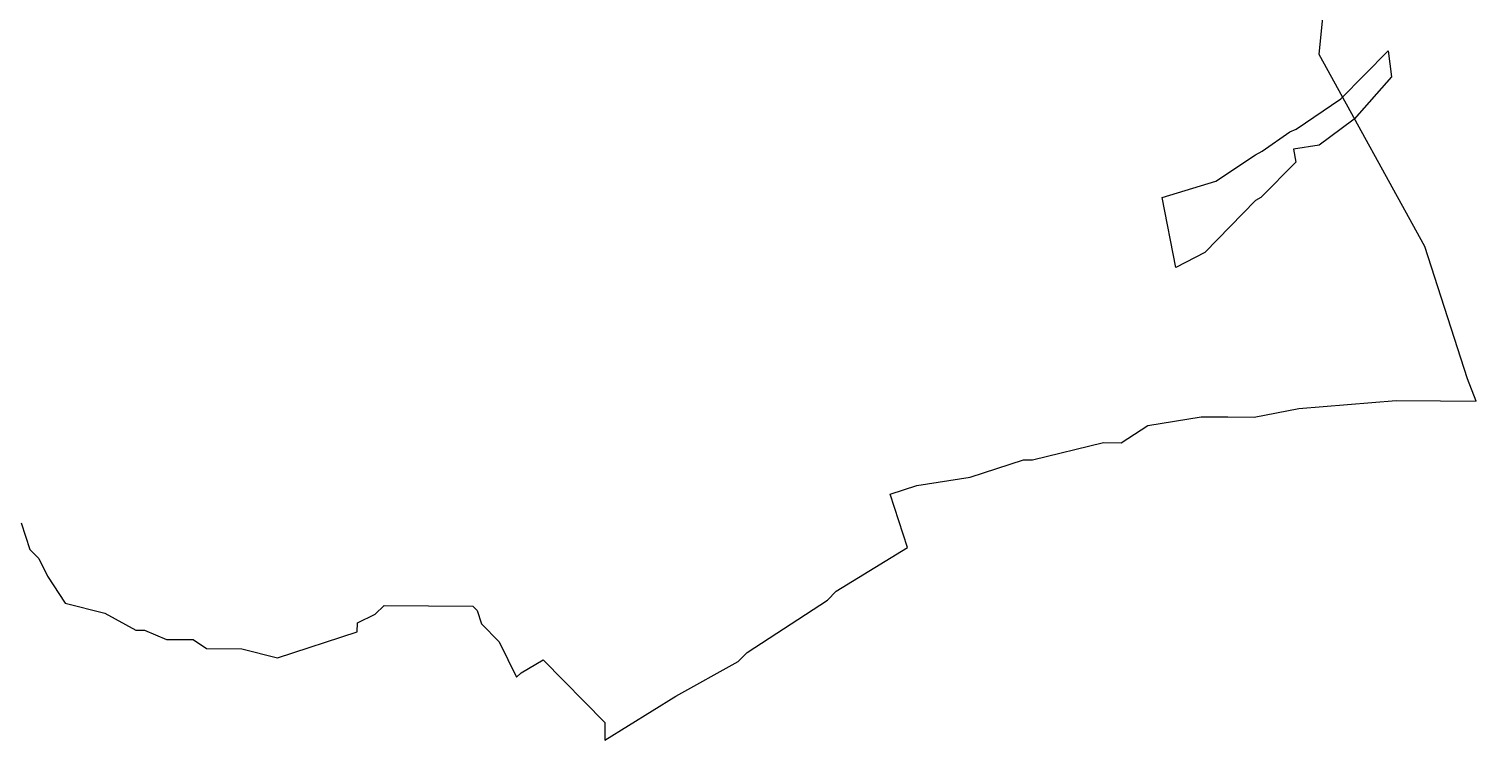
# Model space of a CAD drawing. Header units: metres. Extents: x 288063 to 291905, y 2022918 to 2025523.
# Drawn here: x 290057 to 291885, y 2023010 to 2023909 of the extents above; entities that cross this region are included whole.
import ezdxf

# ---------------------------------------------------------------- set-up
doc = ezdxf.new("R2010")
doc.units = ezdxf.units.M
doc.header["$MEASUREMENT"] = 0
doc.layers.add('POLY_PARCEL', color=6, linetype='Continuous')
doc.layers.add('VILLAGE BOUNDRY', color=5, linetype='Continuous')

msp = doc.modelspace()

# ---------------------------------------------------------------- linework, layer by layer
at = {"layer": 'POLY_PARCEL'}
msp.add_lwpolyline([(291488.8, 2023695.6), (291556.8, 2023716.4), (291606.6, 2023749.7), (291615.1, 2023754.2), (291650, 2023778.5), (291658.3, 2023782), (291714.6, 2023820.5), (291774.3, 2023880.8), (291774.3, 2023880.8), (291778.4, 2023848.3), (291778.4, 2023848.3), (291731.5, 2023794.5), (291700.1, 2023771.4), (291687.3, 2023761.6), (291654.7, 2023756.7), (291657.6, 2023740.4), (291613.7, 2023695.7), (291606.8, 2023691.9), (291542.7, 2023626), (291506, 2023607.2), (291488.8, 2023695.6)], dxfattribs=at)
at = {"layer": 'VILLAGE BOUNDRY'}
for p, q in [((291687.2, 2023876.5), (291701.7, 2024024.4)), ((291820.5, 2023633.7), (291687.2, 2023876.5)), ((291874.4, 2023466.4), (291820.5, 2023633.7)), ((291885.4, 2023438.3), (291874.4, 2023466.4)), ((291661.4, 2023428.8), (291784.6, 2023439)), ((291784.6, 2023439), (291840.6, 2023438.6)), ((291840.6, 2023438.6), (291885.4, 2023438.3)), ((291470.8, 2023407.6), (291538.1, 2023418.6)), ((291538.1, 2023418.6), (291560.5, 2023418.4)), ((291560.5, 2023418.4), (291571.7, 2023418.3)), ((291571.7, 2023418.3), (291605.3, 2023418.1)), ((291605.3, 2023418.1), (291661.4, 2023428.8)), ((291437.1, 2023385.8), (291470.8, 2023407.6)), ((291325, 2023364.2), (291414.7, 2023385.9)), ((291414.7, 2023385.9), (291437.1, 2023385.8)), ((291246.4, 2023342.4), (291313.7, 2023364.3)), ((291313.7, 2023364.3), (291325, 2023364.2)), ((291179.1, 2023331.7), (291246.4, 2023342.4)), ((291145.4, 2023320.8), (291179.1, 2023331.7)), ((291167.3, 2023253.4), (291145.4, 2023320.8)), ((290047.8, 2023284.4), (290058.7, 2023250.8)), ((290058.7, 2023250.8), (290069.8, 2023239.5)), ((291077.3, 2023198.1), (291167.3, 2023253.4)), ((290069.8, 2023239.5), (290080.8, 2023217)), ((290080.8, 2023217), (290103, 2023183.2)), ((291066, 2023187), (291077.3, 2023198.1)), ((290103, 2023183.2), (290153.2, 2023170.4)), ((290494.8, 2023169), (290506.1, 2023180.1)), ((290506.1, 2023180.1), (290618, 2023179.3)), ((290618, 2023179.3), (290623.6, 2023173.6)), ((290623.6, 2023173.6), (290629.1, 2023156.8)), ((290964.7, 2023120.6), (291066, 2023187)), ((290153.2, 2023170.4), (290192.3, 2023148.9)), ((290472.2, 2023146.8), (290472.3, 2023158)), ((290472.3, 2023158), (290494.8, 2023169)), ((290629.1, 2023156.8), (290651.3, 2023134.2)), ((290192.3, 2023148.9), (290203.5, 2023148.8)), ((290203.5, 2023148.8), (290231.4, 2023137.2)), ((290231.4, 2023137.2), (290265, 2023137.2)), ((290265, 2023137.2), (290281.7, 2023125.9)), ((290371.2, 2023114), (290472.2, 2023146.8)), ((290281.7, 2023125.9), (290326.5, 2023125.5)), ((290326.5, 2023125.5), (290371.2, 2023114)), ((290651.3, 2023134.2), (290673.3, 2023089.3)), ((290953.4, 2023109.5), (290964.7, 2023120.6)), ((290679, 2023094.8), (290707.1, 2023111.4)), ((290707.1, 2023111.4), (290784.9, 2023032.4)), ((290874.7, 2023065.3), (290953.4, 2023109.5)), ((290673.3, 2023089.3), (290679, 2023094.8)), ((290784.7, 2023010), (290874.7, 2023065.3)), ((290784.9, 2023032.4), (290784.7, 2023010))]:
    msp.add_line(p, q, dxfattribs=at)

doc.saveas('drawing.dxf')
